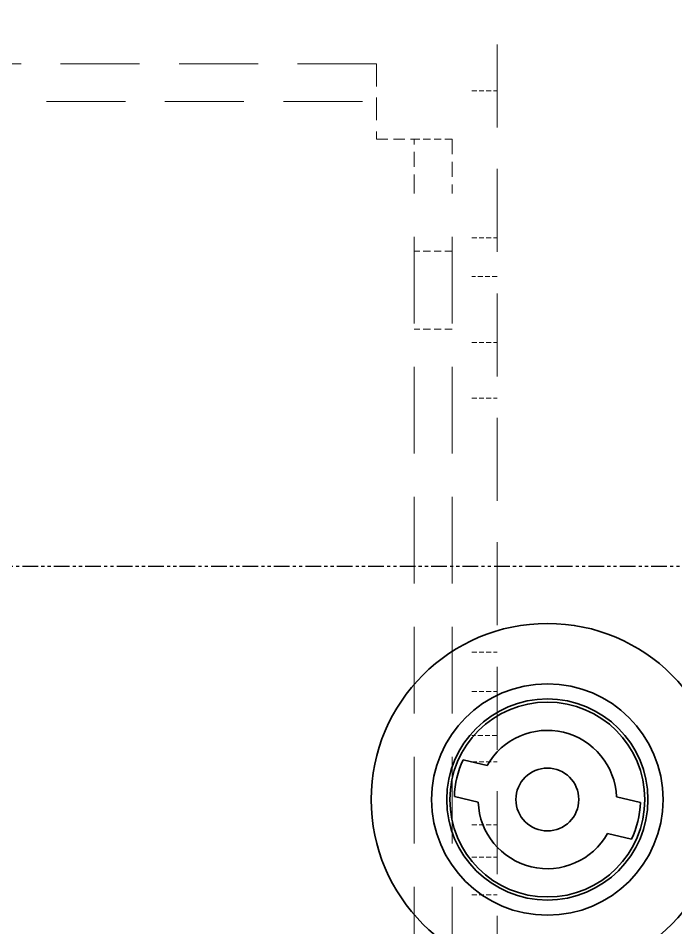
# Model space of a CAD drawing. Header units: millimetres. Extents: x -116965 to 323937, y 291661 to 566926.
# Drawn here: x -24804.3 to -24752, y 326471.8 to 326544.1 of the extents above; entities that cross this region are included whole.
import ezdxf

# ---------------------------------------------------------------- set-up
doc = ezdxf.new("R2010")
doc.units = ezdxf.units.MM
doc.linetypes.add('DASHED', pattern=[0.75, 0.5, -0.25])
doc.linetypes.add('PHANTOM', pattern=[2.5, 1.25, -0.25, 0.25, -0.25, 0.25, -0.25])
doc.layers.add('DEFAULT_3', color=7, linetype='PHANTOM')
doc.layers.add('Hidden Edges(Schneider)', color=7, linetype='DASHED', lineweight=18)
doc.layers.add('Visible Edges(Schneider)', color=7, linetype='Continuous', lineweight=35)

msp = doc.modelspace()

# ---------------------------------------------------------------- linework, layer by layer
at = {"layer": 'DEFAULT_3', "color": 3, "linetype": 'PHANTOM'}
msp.add_line((-24605.227101, 326500.485785), (-25775.997838, 326500.485785), dxfattribs=at)
at = {"layer": 'Hidden Edges(Schneider)', "ltscale": 13.194253}
msp.add_line((-24766.237237, 326386.964712), (-24766.237237, 326577.964712), dxfattribs=at)
at = {"layer": 'Hidden Edges(Schneider)', "ltscale": 12.562862}
for p, q in [((-24775.816273, 326540.464712), (-24905.716273, 326540.464712)), ((-24905.716273, 326537.464712), (-24775.816273, 326537.464712))]:
    msp.add_line(p, q, dxfattribs=at)
at = {"layer": 'Hidden Edges(Schneider)', "ltscale": 3.588432}
msp.add_line((-24775.816273, 326540.464712), (-24775.816273, 326534.464712), dxfattribs=at)
at = {"layer": 'Hidden Edges(Schneider)', "ltscale": 0.76141}
for p, q in [((-24768.237237, 326538.314712), (-24766.237237, 326538.314712)), ((-24768.237237, 326526.614712), (-24766.237237, 326526.614712)), ((-24766.237237, 326523.548305), (-24768.237237, 326523.548305)), ((-24768.237237, 326518.314712), (-24766.237237, 326518.314712)), ((-24768.237237, 326513.88112), (-24766.237237, 326513.88112)), ((-24768.237237, 326493.67018), (-24766.237237, 326493.67018)), ((-24768.237237, 326490.55313), (-24766.237237, 326490.55313)), ((-24766.237237, 326487.048305), (-24768.237237, 326487.048305)), ((-24768.237237, 326484.964712), (-24766.237237, 326484.964712)), ((-24768.237237, 326479.964712), (-24766.237237, 326479.964712)), ((-24768.237237, 326477.38112), (-24766.237237, 326477.38112)), ((-24768.237237, 326474.376295), (-24766.237237, 326474.376295))]:
    msp.add_line(p, q, dxfattribs=at)
at = {"layer": 'Hidden Edges(Schneider)', "ltscale": 1.794166}
msp.add_line((-24775.816273, 326534.464712), (-24772.816273, 326534.464712), dxfattribs=at)
at = {"layer": 'Hidden Edges(Schneider)', "ltscale": 2.392255}
for p, q in [((-24772.816273, 326530.464712), (-24772.816273, 326534.464712)), ((-24769.816273, 326534.464712), (-24769.816273, 326530.464712))]:
    msp.add_line(p, q, dxfattribs=at)
at = {"layer": 'Hidden Edges(Schneider)', "ltscale": 1.142165}
for p, q in [((-24769.816273, 326534.464712), (-24772.816273, 326534.464712)), ((-24769.816273, 326525.564712), (-24772.816273, 326525.564712)), ((-24769.816273, 326519.364712), (-24772.816273, 326519.364712))]:
    msp.add_line(p, q, dxfattribs=at)
at = {"layer": 'Hidden Edges(Schneider)', "ltscale": 13.781431}
for p, q in [((-24772.816273, 326416.464712), (-24772.816273, 326530.464712)), ((-24769.816273, 326416.464712), (-24769.816273, 326530.464712))]:
    msp.add_line(p, q, dxfattribs=at)
at = {"layer": 'Visible Edges(Schneider)'}
for p, q in [((-24768.928976, 326485.123927), (-24767.028731, 326484.665007)), ((-24767.732999, 326481.748844), (-24769.633245, 326482.207764)), ((-24756.741475, 326482.18058), (-24754.84123, 326481.721661)), ((-24755.545499, 326478.805498), (-24757.445744, 326479.264418))]:
    msp.add_line(p, q, dxfattribs=at)
for radius in [14, 9.2, 8, 7.75, 2.5]:
    msp.add_circle((-24762.237237, 326481.964712), radius, dxfattribs=at)
for radius, start, end in [(5.5, 2.24936406, 150.5961238), (7.4, 154.72769352, 178.11779433), (5.5, 182.24936406, 330.5961238), (7.4, 334.72769352, 358.11779433)]:
    msp.add_arc((-24762.237237, 326481.964712), radius, start, end, dxfattribs=at)

doc.saveas('drawing.dxf')
